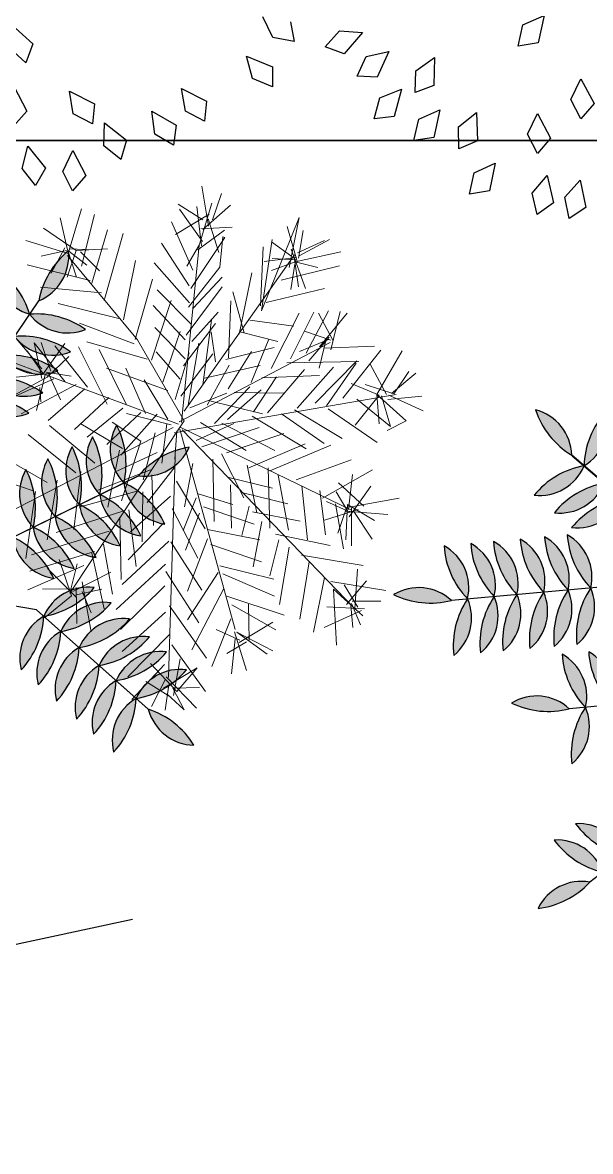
# Model space of a CAD drawing. Header units: millimetres. Extents: x -176651 to 388869, y -469666 to 486614.
# Drawn here: x 260092 to 263175, y 153760 to 159884 of the extents above; entities that cross this region are included whole.
import ezdxf

# ---------------------------------------------------------------- set-up
doc = ezdxf.new("R2010")
doc.units = ezdxf.units.MM
doc.layers.get('Defpoints').update_dxf_attribs({"color": 252})
doc.layers.add('A- FURNITURE', color=252, linetype='Continuous', lineweight=0)
doc.layers.add('L-TREEEES', color=8, linetype='Continuous', lineweight=25)
for name, color, linetype in [('ad-Plot Boundary', 8, 'Continuous'), ('ad-Road', 8, 'Continuous'), ('ad-Road Hatch', 8, 'Continuous')]:
    doc.layers.add(name, color=color, linetype=linetype)

# ---------------------------------------------------------------- blocks, each defined once
blk = doc.blocks.new('A$C4fb60e89')
at = {"layer": 'ad-Road Hatch', "ltscale": 5, "transparency": 33554687}
h = blk.add_hatch(dxfattribs=at)
h.set_pattern_fill('AR-HBONE', color=256, scale=15)
h.set_pattern_definition([(45, (-193247.7, -428758.8), (0, 2155.2615), [4572, -1524]), (135, (-192170.1, -427681.1), (2e-13, 2155.2615), [4572, -1524])])
h.paths.add_polyline_path([(175594.5, -250241), (169177.9, -249341.1), (167473.5, -249057.1), (167473.5, -138693.9), (101313.5, -138693.9), (101313.5, -199953.9), (101307.7, -237994.6), (101040.4, -268291), (101007.7, -280967.7), (101066.4, -293683.6), (101242.5, -311127.2), (100909.9, -319343.6), (100949.1, -333937.5), (100668.7, -366959.6), (100727.3, -390982.9), (100668.7, -404585.6), (100538.2, -420418.5), (100466.5, -428758.8), (92426.2, -427265.5), (92163.5, -427209.5), (92163.5, -321453.9), (24803.5, -321453.9), (24803.5, -412960.5), (15653.5, -411028.6), (15653.5, -321452.2), (-19535.1, -321452.2), (-34427.5, -319476.7), (-65207.4, -315394.6), (-171770.1, -301268.1), (-185853.9, -298333.1), (-193247.7, -296831.5), (-193244, -292907.6), (-191913.8, -285219.4), (-191838.8, -284678.8), (-183397.4, -286393.2), (-169722.9, -289242.8), (-53141.2, -304697.5), (-18730.1, -309262.2), (15653.3, -309262.2), (15653.5, 703.4), (24803.5, 1114.6), (24803.5, -129543.9), (92163.5, -129543.9), (92163.5, 15133.3), (101313.5, 17712.8), (101313.5, -129543.9), (167473.5, -129543.9), (167473.5, 35551.6), (175738, 37855), (175848.8, 28595.3), (175835.8, 25947.4), (175777.1, 14040.5), (175855.3, 2315.8), (175659.7, -18036.1), (175731.4, -34038.6), (175718.4, -46839.2), (175672.7, -63402.4), (175816.2, -82071.9), (175542.3, -106356), (175490.2, -124640.8), (175574.9, -145018.8), (175731.4, -168892), (175796.6, -181268.8), (175796.6, -192667.4), (175744.5, -208200.3), (175829.2, -223276.8), (175887.9, -234871.1)])
h.paths.add_polyline_path([(24803.5, -309263.9), (92163.5, -309263.9), (92163.5, -138693.9), (24803.5, -138693.9)], flags=16)
blk = doc.blocks.new('zw$A88E')
at = {"layer": 'ad-Plot Boundary'}
for points in [[(-117254.5, -307368.9), (-83574.5, -307368.9), (-83574.5, -266698.9), (-117254.5, -266698.9)], [(-117254.5, -347118.9), (-83574.5, -347118.9), (-83574.5, -307368.9), (-117254.5, -307368.9)]]:
    blk.add_lwpolyline(points, close=True, dxfattribs=at)
blk = doc.blocks.new('EHTYH')
at = {"layer": 'L-TREEEES', "color": 70, "ltscale": 1.622888}
for p, q in [((212979.58, 1928348.909, 129.914), (212979.777, 1928349.038, 129.914)), ((212979.777, 1928349.038, 129.914), (212980.013, 1928348.954, 129.914)), ((212980.013, 1928348.954, 129.914), (212979.759, 1928348.784, 129.914))]:
    blk.add_line(p, q, dxfattribs=at)
at = {"layer": 'L-TREEEES', "color": 104, "ltscale": 1.622888}
for p, q in [((212979.759, 1928348.784, 129.914), (212979.58, 1928348.909, 129.914)), ((212979.832, 1928348.511, 129.914), (212979.984, 1928348.692, 129.914)), ((212979.984, 1928348.692, 129.914), (212980.234, 1928348.679, 129.914)), ((212980.234, 1928348.679, 129.914), (212980.04, 1928348.444, 129.914)), ((212980.04, 1928348.444, 129.914), (212979.832, 1928348.511, 129.914)), ((212980.393, 1928348.175, 129.914), (212980.462, 1928348.401, 129.914)), ((212979.89, 1928348.018, 129.914), (212980.01, 1928348.221, 129.914)), ((212980.01, 1928348.221, 129.914), (212980.259, 1928348.249, 129.914)), ((212980.259, 1928348.249, 129.914), (212980.106, 1928347.985, 129.914)), ((212980.611, 1928348.195, 129.914), (212980.393, 1928348.175, 129.914)), ((212980.106, 1928347.985, 129.914), (212979.89, 1928348.018, 129.914)), ((212980.357, 1928347.885, 129.914), (212980.604, 1928347.923, 129.914)), ((212980.604, 1928347.923, 129.914), (212980.462, 1928347.653, 129.914)), ((212980.245, 1928347.677, 129.914), (212980.357, 1928347.885, 129.914)), ((212980.462, 1928347.653, 129.914), (212980.245, 1928347.677, 129.914))]:
    blk.add_line(p, q, dxfattribs=at)
at = {"layer": 'L-TREEEES', "color": 96, "ltscale": 1.622888}
for p, q in [((212981.606, 1928348.369, 129.914), (212981.717, 1928348.577, 129.914)), ((212981.717, 1928348.577, 129.914), (212981.965, 1928348.617, 129.914)), ((212981.965, 1928348.617, 129.914), (212981.824, 1928348.346, 129.914)), ((212980.462, 1928348.401, 129.914), (212980.697, 1928348.487, 129.914)), ((212980.697, 1928348.487, 129.914), (212980.611, 1928348.195, 129.914)), ((212981.824, 1928348.346, 129.914), (212981.606, 1928348.369, 129.914)), ((212982.006, 1928347.659, 129.914), (212982.171, 1928347.848, 129.914)), ((212982.171, 1928347.848, 129.914), (212982.237, 1928347.55, 129.914)), ((212980.694, 1928347.463, 129.914), (212980.751, 1928347.692, 129.914)), ((212980.751, 1928347.692, 129.914), (212980.981, 1928347.791, 129.914)), ((212980.981, 1928347.791, 129.914), (212980.911, 1928347.494, 129.914)), ((212981.453, 1928347.419, 129.914), (212981.618, 1928347.608, 129.914)), ((212981.618, 1928347.608, 129.914), (212981.684, 1928347.311, 129.914)), ((212982.055, 1928347.428, 129.914), (212982.006, 1928347.659, 129.914)), ((212980.911, 1928347.494, 129.914), (212980.694, 1928347.463, 129.914)), ((212982.237, 1928347.55, 129.914), (212982.055, 1928347.428, 129.914)), ((212983.273, 1928347.515, 129.914), (212983.439, 1928347.259, 129.914)), ((212981.502, 1928347.189, 129.914), (212981.453, 1928347.419, 129.914)), ((212981.684, 1928347.311, 129.914), (212981.502, 1928347.189, 129.914)), ((212980.786, 1928347.167, 129.914), (212981.033, 1928347.207, 129.914)), ((212981.033, 1928347.207, 129.914), (212980.893, 1928346.936, 129.914)), ((212983.312, 1928347.081, 129.914), (212983.186, 1928347.281, 129.914)), ((212983.439, 1928347.259, 129.914), (212983.312, 1928347.081, 129.914)), ((212980.676, 1928346.958, 129.914), (212980.786, 1928347.167, 129.914)), ((212980.893, 1928346.936, 129.914), (212980.676, 1928346.958, 129.914)), ((212981.334, 1928346.787, 129.914), (212981.54, 1928346.93, 129.914)), ((212981.54, 1928346.93, 129.914), (212981.531, 1928346.625, 129.914)), ((212983.118, 1928346.872, 129.914), (212983.184, 1928346.574, 129.914)), ((212981.325, 1928346.552, 129.914), (212981.334, 1928346.787, 129.914)), ((212981.664, 1928346.653, 129.914), (212981.874, 1928346.79, 129.914)), ((212981.874, 1928346.79, 129.914), (212981.856, 1928346.486, 129.914)), ((212981.531, 1928346.625, 129.914), (212981.325, 1928346.552, 129.914)), ((212981.649, 1928346.418, 129.914), (212981.664, 1928346.653, 129.914)), ((212983.184, 1928346.574, 129.914), (212983.002, 1928346.452, 129.914)), ((212981.856, 1928346.486, 129.914), (212981.649, 1928346.418, 129.914))]:
    blk.add_line(p, q, dxfattribs=at)
at = {"layer": 'L-TREEEES', "color": 98, "ltscale": 1.622888}
for p, q in [((212985.972, 1928346.644, 129.914), (212985.924, 1928346.89, 129.914)), ((212986.2, 1928346.759, 129.914), (212986.184, 1928346.541, 129.914)), ((212983.662, 1928346.413, 129.914), (212983.687, 1928346.662, 129.914)), ((212983.687, 1928346.662, 129.914), (212983.913, 1928346.457, 129.914)), ((212986.184, 1928346.541, 129.914), (212985.972, 1928346.644, 129.914)), ((212983.913, 1928346.457, 129.914), (212983.835, 1928346.253, 129.914)), ((212985.641, 1928346.271, 129.914), (212985.642, 1928346.521, 129.914)), ((212985.642, 1928346.521, 129.914), (212985.886, 1928346.338, 129.914)), ((212983.835, 1928346.253, 129.914), (212983.662, 1928346.413, 129.914)), ((212984.845, 1928346.121, 129.914), (212984.87, 1928346.37, 129.914)), ((212984.87, 1928346.37, 129.914), (212985.096, 1928346.165, 129.914)), ((212985.886, 1928346.338, 129.914), (212985.829, 1928346.128, 129.914)), ((212983.892, 1928345.99, 129.914), (212983.965, 1928346.229, 129.914)), ((212983.965, 1928346.229, 129.914), (212984.146, 1928345.984, 129.914)), ((212984.458, 1928345.968, 129.914), (212984.493, 1928346.216, 129.914)), ((212984.493, 1928346.216, 129.914), (212984.71, 1928346.001, 129.914)), ((212985.829, 1928346.128, 129.914), (212985.641, 1928346.271, 129.914)), ((212982.971, 1928345.984, 129.914), (212983.096, 1928346.202, 129.914)), ((212983.096, 1928346.202, 129.914), (212983.218, 1928345.923, 129.914)), ((212985.018, 1928345.961, 129.914), (212984.845, 1928346.121, 129.914)), ((212985.096, 1928346.165, 129.914), (212985.018, 1928345.961, 129.914)), ((212983.064, 1928345.768, 129.914), (212982.971, 1928345.984, 129.914)), ((212983.388, 1928345.84, 129.914), (212983.552, 1928346.029, 129.914)), ((212983.552, 1928346.029, 129.914), (212983.618, 1928345.731, 129.914)), ((212984.03, 1928345.799, 129.914), (212983.892, 1928345.99, 129.914)), ((212984.146, 1928345.984, 129.914), (212984.03, 1928345.799, 129.914)), ((212984.624, 1928345.8, 129.914), (212984.458, 1928345.968, 129.914)), ((212984.71, 1928346.001, 129.914), (212984.624, 1928345.8, 129.914)), ((212983.218, 1928345.923, 129.914), (212983.064, 1928345.768, 129.914)), ((212983.437, 1928345.609, 129.914), (212983.388, 1928345.84, 129.914)), ((212983.618, 1928345.731, 129.914), (212983.437, 1928345.609, 129.914))]:
    blk.add_line(p, q, dxfattribs=at)
blk = doc.blocks.new('RGBB')
at = {"layer": 'Defpoints', "linetype": 'Continuous', "true_color": 0x999b37, "transparency": 33554559}
for points in [[(260795.1263, 1945755.62, 0.177771), (260795.2516, 1945755.3307, 0.334535)], [(260795.4912, 1945755.5091, 0.177771), (260795.3011, 1945755.2576, 0.334535)], [(260796.9037, 1945755.2386, 0.177771), (260796.7865, 1945755.5313, 0.334535)], [(260797.1974, 1945755.5153, 0.177771), (260796.9707, 1945755.2961, 0.334535)], [(260795.3011, 1945755.2576, 0.177771), (260794.997, 1945755.1743, 0.334535)], [(260797.1752, 1945755.0783, 0.177771), (260796.9037, 1945755.2386, 0.334535)], [(260795.3826, 1945755.1372, 0.177771), (260795.0785, 1945755.054, 0.334535)], [(260797.0649, 1945754.9837, 0.177771), (260796.7934, 1945755.144, 0.334535)], [(260794.4537, 1945755.0381, 0.177771), (260794.5013, 1945754.7264, 0.334535)], [(260794.5968, 1945755.0126, 0.177771), (260794.6443, 1945754.7009, 0.334535)], [(260795.4521, 1945755.0347, 0.177771), (260795.148, 1945754.9514, 0.334535)], [(260796.9709, 1945754.903, 0.177771), (260796.6994, 1945755.0633, 0.334535)], [(260794.7187, 1945754.9908, 0.177771), (260794.7663, 1945754.6791, 0.334535)], [(260794.8623, 1945754.9651, 0.177771), (260794.9099, 1945754.6535, 0.334535)], [(260796.8602, 1945754.808, 0.177771), (260796.5887, 1945754.9683, 0.334535)], [(260794.9929, 1945754.9418, 0.177771), (260795.0405, 1945754.6301, 0.334535)], [(260795.1147, 1945754.9201, 0.177771), (260795.1622, 1945754.6084, 0.334535)], [(260794.1197, 1945754.8541, 0.177771), (260794.4143, 1945754.742, 0.334535)], [(260796.7595, 1945754.7216, 0.177771), (260796.488, 1945754.8819, 0.334535)], [(260794.5013, 1945754.7264, 0.177771), (260794.3487, 1945754.4505, 0.334535)], [(260794.6443, 1945754.7009, 0.177771), (260794.4918, 1945754.425, 0.334535)], [(260794.7663, 1945754.6791, 0.177771), (260794.6137, 1945754.4032, 0.334535)], [(260794.9099, 1945754.6535, 0.177771), (260794.7574, 1945754.3775, 0.334535)], [(260795.0405, 1945754.6301, 0.177771), (260794.888, 1945754.3542, 0.334535)], [(260795.1622, 1945754.6084, 0.177771), (260795.0097, 1945754.3325, 0.334535)], [(260797.1578, 1945754.2214, 0.177771), (260797.2017, 1945754.5337, 0.334535)], [(260796.7501, 1945754.1436, 0.177771), (260796.7939, 1945754.4558, 0.334535)], [(260796.8934, 1945754.1709, 0.177771), (260796.9372, 1945754.4832, 0.334535)], [(260797.0151, 1945754.1942, 0.177771), (260797.0589, 1945754.5064, 0.334535)], [(260796.6198, 1945754.1187, 0.177771), (260796.6636, 1945754.4309, 0.334535)], [(260794.9175, 1945754.3028, 0.177771), (260794.9651, 1945753.9911, 0.334535)], [(260795.0606, 1945754.2772, 0.177771), (260795.1082, 1945753.9655, 0.334535)], [(260797.5502, 1945754.3154, 0.177771), (260797.2445, 1945754.238, 0.334535)], [(260797.3137, 1945753.9474, 0.177771), (260797.1578, 1945754.2214, 0.334535)], [(260797.0492, 1945753.8969, 0.177771), (260796.8934, 1945754.1709, 0.334535)], [(260797.1709, 1945753.9201, 0.177771), (260797.0151, 1945754.1942, 0.334535)], [(260794.5835, 1945754.1187, 0.177771), (260794.8782, 1945754.0066, 0.334535)], [(260796.6541, 1945753.8214, 0.177771), (260796.4983, 1945754.0955, 0.334535)], [(260796.7756, 1945753.8446, 0.177771), (260796.6198, 1945754.1187, 0.334535)], [(260796.9059, 1945753.8695, 0.177771), (260796.7501, 1945754.1436, 0.334535)], [(260794.9651, 1945753.9911, 0.177771), (260794.8126, 1945753.7151, 0.334535)], [(260796.5478, 1945753.6373, 0.177771), (260796.8533, 1945753.7155, 0.334535)], [(260796.3537, 1945753.3889, 0.177771), (260796.5478, 1945753.6373, 0.334535)], [(260796.6155, 1945753.5338, 0.177771), (260796.9209, 1945753.612, 0.334535)], [(260796.4213, 1945753.2854, 0.177771), (260796.6155, 1945753.5338, 0.334535)], [(260796.6881, 1945753.4227, 0.177771), (260796.9936, 1945753.501, 0.334535)], [(260796.494, 1945753.1743, 0.177771), (260796.6881, 1945753.4227, 0.334535)], [(260794.7469, 1945753.396, 0.177771), (260794.955, 1945753.1591, 0.334535)], [(260796.768, 1945753.3006, 0.177771), (260797.0734, 1945753.3789, 0.334535)], [(260794.6126, 1945753.3404, 0.177771), (260794.8207, 1945753.1035, 0.334535)], [(260796.5738, 1945753.0522, 0.177771), (260796.768, 1945753.3006, 0.334535)], [(260796.8358, 1945753.1969, 0.177771), (260797.1412, 1945753.2752, 0.334535)], [(260796.6416, 1945752.9485, 0.177771), (260796.8358, 1945753.1969, 0.334535)], [(260796.9153, 1945753.0753, 0.177771), (260797.2207, 1945753.1536, 0.334535)], [(260794.4304, 1945753.0054, 0.177771), (260794.7391, 1945753.0697, 0.334535)], [(260796.7211, 1945752.8269, 0.177771), (260796.9153, 1945753.0753, 0.334535)], [(260797.1515, 1945752.7482, 0.177771), (260796.9636, 1945753.0014, 0.334535)]]:
    blk.add_hatch(color=55, dxfattribs=at).paths.add_polyline_path(points)
at = {"layer": 'Defpoints', "color": 55, "linetype": 'Continuous', "true_color": 0x999b37, "transparency": 33554559}
for p, q in [((260795.7068, 1945754.6588, 129.9135), (260795.2516, 1945755.3307, 129.9135)), ((260795.7068, 1945754.6588, 129.9135), (260795.2516, 1945755.3307, 129.9135)), ((260795.7068, 1945754.6588, 129.9135), (260795.2524, 1945755.3247, 129.9135)), ((260796.3548, 1945754.7676, 129.9135), (260796.9707, 1945755.2961, 129.9135)), ((260796.3548, 1945754.7676, 129.9135), (260796.9659, 1945755.292, 129.9135)), ((260795.2133, 1945754.5993, 129.9135), (260794.4143, 1945754.742, 129.9135)), ((260795.2133, 1945754.5993, 129.9135), (260794.4143, 1945754.742, 129.9135)), ((260796.4474, 1945754.0857, 129.9135), (260797.2445, 1945754.238, 129.9135)), ((260796.4474, 1945754.0857, 129.9135), (260797.2383, 1945754.2368, 129.9135)), ((260795.6772, 1945753.8639, 129.9135), (260794.8782, 1945754.0066, 129.9135)), ((260795.6772, 1945753.8639, 129.9135), (260794.8782, 1945754.0066, 129.9135)), ((260796.5195, 1945753.6807, 129.9135), (260796.1957, 1945753.8297, 129.9135)), ((260796.5195, 1945753.6807, 129.9135), (260796.9602, 1945753.0067, 129.9135)), ((260796.5195, 1945753.6807, 129.9135), (260796.9636, 1945753.0014, 129.9135)), ((260795.489, 1945753.3801, 129.9135), (260794.7391, 1945753.0697, 129.9135)), ((260795.489, 1945753.3801, 129.9135), (260794.7391, 1945753.0697, 129.9135)), ((260796.5821, 1945751.9232, 129.9135), (260795.7705, 1945751.9667, 129.9135))]:
    blk.add_line(p, q, dxfattribs=at)
for centre, radius, start, end in [((260794.9969, 1945755.3922, 129.9135), 0.262, 346.41814, 60.40566), ((260795.583, 1945755.6459, 129.9135), 0.4574, 183.25147, 223.57233), ((260795.2292, 1945755.5095, 129.9135), 0.262, 285.93318, 359.92071), ((260795.7387, 1945755.1245, 129.9135), 0.4574, 122.76652, 163.08737), ((260797.0393, 1945755.4628, 129.9135), 0.262, 164.8342, 238.82173), ((260796.4465, 1945755.2253, 129.9135), 0.4574, 1.66754, 41.9884), ((260796.9386, 1945755.5561, 129.9135), 0.262, 277.03646, 351.02398), ((260797.3825, 1945755.097, 129.9135), 0.4574, 113.86979, 154.19065), ((260795.2624, 1945754.8018, 129.9135), 0.4574, 85.15202, 125.47288), ((260795.0938, 1945755.4178, 129.9135), 0.262, 248.31869, 322.30621), ((260797.1458, 1945755.3387, 129.9135), 0.262, 202.4487, 276.43623), ((260796.8211, 1945754.7887, 129.9135), 0.4574, 39.28203, 79.60289), ((260795.344, 1945754.6815, 129.9135), 0.4574, 85.15202, 125.47288), ((260795.1753, 1945755.2974, 129.9135), 0.262, 248.31869, 322.30621), ((260797.0355, 1945755.244, 129.9135), 0.262, 202.4487, 276.43623), ((260796.7108, 1945754.6941, 129.9135), 0.4574, 39.28203, 79.60289), ((260794.9019, 1945754.9471, 129.9135), 0.4574, 168.52004, 208.8409), ((260794.2706, 1945754.8507, 129.9135), 0.262, 331.68671, 45.67424), ((260795.045, 1945754.9215, 129.9135), 0.4574, 168.52004, 208.8409), ((260794.4137, 1945754.8251, 129.9135), 0.262, 331.68671, 45.67424), ((260795.4135, 1945754.5789, 129.9135), 0.4574, 85.15202, 125.47288), ((260795.2448, 1945755.1949, 129.9135), 0.262, 248.31869, 322.30621), ((260796.9415, 1945755.1633, 129.9135), 0.262, 202.4487, 276.43623), ((260796.6169, 1945754.6134, 129.9135), 0.4574, 39.28203, 79.60289), ((260795.1669, 1945754.8998, 129.9135), 0.4574, 168.52004, 208.8409), ((260794.5356, 1945754.8034, 129.9135), 0.262, 331.68671, 45.67424), ((260795.3106, 1945754.8741, 129.9135), 0.4574, 168.52004, 208.8409), ((260794.6793, 1945754.7777, 129.9135), 0.262, 331.68671, 45.67424), ((260796.8308, 1945755.0683, 129.9135), 0.262, 202.4487, 276.43623), ((260796.5061, 1945754.5184, 129.9135), 0.4574, 39.28203, 79.60289), ((260795.4412, 1945754.8508, 129.9135), 0.4574, 168.52004, 208.8409), ((260794.8099, 1945754.7544, 129.9135), 0.262, 331.68671, 45.67424), ((260795.5629, 1945754.829, 129.9135), 0.4574, 168.52004, 208.8409), ((260794.9316, 1945754.7326, 129.9135), 0.262, 331.68671, 45.67424), ((260794.1926, 1945754.6025, 129.9135), 0.262, 32.17166, 106.15919), ((260794.4197, 1945755.1993, 129.9135), 0.4574, 229.005, 269.32586), ((260796.7301, 1945754.9819, 129.9135), 0.262, 202.4487, 276.43623), ((260796.4054, 1945754.432, 129.9135), 0.4574, 39.28203, 79.60289), ((260794.2419, 1945754.6897, 129.9135), 0.262, 294.07221, 8.05974), ((260794.8008, 1945754.3807, 129.9135), 0.4574, 130.90555, 171.22641), ((260794.3849, 1945754.6642, 129.9135), 0.262, 294.07221, 8.05974), ((260794.9439, 1945754.3552, 129.9135), 0.4574, 130.90555, 171.22641), ((260794.5069, 1945754.6424, 129.9135), 0.262, 294.07221, 8.05974), ((260795.0658, 1945754.3334, 129.9135), 0.4574, 130.90555, 171.22641), ((260794.6505, 1945754.6167, 129.9135), 0.262, 294.07221, 8.05974), ((260795.2094, 1945754.3078, 129.9135), 0.4574, 130.90555, 171.22641), ((260794.7811, 1945754.5934, 129.9135), 0.262, 294.07221, 8.05974), ((260795.34, 1945754.2844, 129.9135), 0.4574, 130.90555, 171.22641), ((260794.9028, 1945754.5717, 129.9135), 0.262, 294.07221, 8.05974), ((260795.4618, 1945754.2627, 129.9135), 0.4574, 130.90555, 171.22641), ((260797.387, 1945754.3485, 129.9135), 0.262, 135.01247, 209), ((260796.7545, 1945754.4373, 129.9135), 0.4574, 331.8458, 12.16666), ((260796.9792, 1945754.2706, 129.9135), 0.262, 135.01247, 209), ((260796.3468, 1945754.3594, 129.9135), 0.4574, 331.8458, 12.16666), ((260797.1225, 1945754.298, 129.9135), 0.262, 135.01247, 209), ((260796.4901, 1945754.3868, 129.9135), 0.4574, 331.8458, 12.16666), ((260797.2442, 1945754.3212, 129.9135), 0.262, 135.01247, 209), ((260796.6118, 1945754.41, 129.9135), 0.4574, 331.8458, 12.16666), ((260796.8489, 1945754.2457, 129.9135), 0.262, 135.01247, 209), ((260796.2165, 1945754.3345, 129.9135), 0.4574, 331.84581, 12.16666), ((260795.3658, 1945754.2117, 129.9135), 0.4574, 168.52004, 208.8409), ((260794.7345, 1945754.1153, 129.9135), 0.262, 331.68671, 45.67424), ((260795.5089, 1945754.1862, 129.9135), 0.4574, 168.52004, 208.8409), ((260794.8776, 1945754.0898, 129.9135), 0.262, 331.68671, 45.67424), ((260797.5028, 1945753.8605, 129.9135), 0.4574, 84.04806, 124.36891), ((260797.346, 1945754.4796, 129.9135), 0.262, 247.21472, 321.20225), ((260797.4176, 1945754.1878, 129.9135), 0.262, 172.62696, 246.61449), ((260796.8625, 1945753.8722, 129.9135), 0.4574, 9.4603, 49.78116), ((260797.1532, 1945754.1373, 129.9135), 0.262, 172.62696, 246.61449), ((260796.598, 1945753.8217, 129.9135), 0.4574, 9.4603, 49.78116), ((260797.2749, 1945754.1606, 129.9135), 0.262, 172.62696, 246.61449), ((260796.7197, 1945753.8449, 129.9135), 0.4574, 9.4603, 49.78116), ((260794.6565, 1945753.8671, 129.9135), 0.262, 32.17166, 106.15919), ((260794.8836, 1945754.464, 129.9135), 0.4574, 229.005, 269.32586), ((260796.7581, 1945754.0619, 129.9135), 0.262, 172.62696, 246.61449), ((260796.203, 1945753.7462, 129.9135), 0.4574, 9.4603, 49.78116), ((260796.8796, 1945754.0851, 129.9135), 0.262, 172.62696, 246.61449), ((260796.3244, 1945753.7694, 129.9135), 0.4574, 9.4603, 49.78116), ((260797.0099, 1945754.1099, 129.9135), 0.262, 172.62696, 246.61449), ((260796.4547, 1945753.7943, 129.9135), 0.4574, 9.4603, 49.78116), ((260794.7057, 1945753.9543, 129.9135), 0.262, 294.07221, 8.05974), ((260795.2647, 1945753.6454, 129.9135), 0.4574, 130.90555, 171.22641), ((260796.7525, 1945753.4737, 129.9135), 0.262, 67.378, 141.36552), ((260796.594, 1945754.0923, 129.9135), 0.4574, 264.21133, 304.53219), ((260796.6156, 1945753.3842, 129.9135), 0.262, 104.99249, 178.98002), ((260796.1125, 1945753.7775, 129.9135), 0.4574, 301.82583, 342.14668), ((260796.8202, 1945753.3702, 129.9135), 0.262, 67.378, 141.36552), ((260796.6616, 1945753.9889, 129.9135), 0.4574, 264.21133, 304.53219), ((260796.6833, 1945753.2807, 129.9135), 0.262, 104.99249, 178.98002), ((260796.1801, 1945753.674, 129.9135), 0.4574, 301.82583, 342.14668), ((260796.8928, 1945753.2591, 129.9135), 0.262, 67.378, 141.36552), ((260796.7343, 1945753.8778, 129.9135), 0.4574, 264.21133, 304.53219), ((260796.7559, 1945753.1696, 129.9135), 0.262, 104.99249, 178.98002), ((260796.2527, 1945753.563, 129.9135), 0.4574, 301.82583, 342.14668), ((260794.6937, 1945753.1394, 129.9135), 0.262, 4.29641, 78.28394), ((260795.1736, 1945753.5609, 129.9135), 0.4574, 201.12974, 241.4506), ((260796.9726, 1945753.137, 129.9135), 0.262, 67.378, 141.36552), ((260796.8141, 1945753.7557, 129.9135), 0.4574, 264.21133, 304.53219), ((260794.5594, 1945753.0839, 129.9135), 0.262, 4.29641, 78.28394), ((260795.0393, 1945753.5053, 129.9135), 0.4574, 201.12974, 241.4506), ((260796.8357, 1945753.0475, 129.9135), 0.262, 104.99249, 178.98002), ((260796.3326, 1945753.4408, 129.9135), 0.4574, 301.82583, 342.14668), ((260797.0404, 1945753.0334, 129.9135), 0.262, 67.378, 141.36552), ((260796.8819, 1945753.652, 129.9135), 0.4574, 264.21133, 304.53219), ((260796.9035, 1945752.9439, 129.9135), 0.262, 104.99249, 178.98002), ((260796.4004, 1945753.3372, 129.9135), 0.4574, 301.82583, 342.14668), ((260797.1199, 1945752.9117, 129.9135), 0.262, 67.378, 141.36552), ((260796.9614, 1945753.5304, 129.9135), 0.4574, 264.21133, 304.53219), ((260794.6274, 1945752.8327, 129.9135), 0.262, 64.78136, 138.76889), ((260794.4971, 1945753.4579, 129.9135), 0.4574, 261.6147, 301.93556), ((260796.9831, 1945752.8222, 129.9135), 0.262, 104.99249, 178.98002), ((260796.4799, 1945753.2155, 129.9135), 0.4574, 301.82583, 342.14668), ((260797.2256, 1945752.9995, 129.9135), 0.262, 179.58025, 253.56778), ((260796.7127, 1945752.6189, 129.9135), 0.4574, 16.41358, 56.73444)]:
    blk.add_arc(centre, radius, start, end, dxfattribs=at)
blk = doc.blocks.new('WEE')
at = {"color": 85, "true_color": 0x58ba48, "transparency": 33554546}
for p, q in [((260795.9574, 1945652.5194, 129.9135), (260796.0909, 1945652.7331, 129.9135)), ((260795.8635, 1945652.6869, 129.9135), (260796.0026, 1945652.523, 129.9135)), ((260795.9586, 1945652.5475, 129.9135), (260795.9662, 1945652.7161, 129.9135)), ((260796.0098, 1945652.4325, 129.9135), (260796.1507, 1945652.6853, 129.9135)), ((260796.7322, 1945652.4621, 129.9135), (260796.7533, 1945652.6809, 129.9135)), ((260795.9574, 1945652.5194, 129.9135), (260795.7546, 1945652.6468, 129.9135)), ((260796.7115, 1945652.5025, 129.9135), (260796.6041, 1945652.62, 129.9135)), ((260796.7616, 1945652.489, 129.9135), (260796.8461, 1945652.6147, 129.9135)), ((260795.9476, 1945652.5536, 129.9135), (260795.8411, 1945652.4401, 129.9135)), ((260795.9586, 1945652.5475, 129.9135), (260795.9682, 1945652.3837, 129.9135)), ((260796.039, 1945652.3298, 129.9135), (260796.197, 1945652.5875, 129.9135)), ((260796.0792, 1945652.221, 129.9135), (260796.2739, 1945652.5446, 129.9135)), ((260796.6783, 1945652.3913, 129.9135), (260796.6028, 1945652.5918, 129.9135)), ((260796.6489, 1945652.3644, 129.9135), (260796.7825, 1945652.5782, 129.9135)), ((260796.6661, 1945652.3693, 129.9135), (260796.6981, 1945652.5819, 129.9135)), ((260796.0341, 1945652.3469, 129.9135), (260795.7263, 1945652.5185, 129.9135)), ((260795.9525, 1945652.5365, 129.9135), (260795.8119, 1945652.5428, 129.9135)), ((260796.0026, 1945652.523, 129.9135), (260795.9181, 1945652.3972, 129.9135)), ((260796.1974, 1945651.9678, 129.9135), (260795.9512, 1945652.5084, 129.9135)), ((260795.9635, 1945652.5304, 129.9135), (260796.0379, 1945652.4313, 129.9135)), ((260795.9696, 1945652.5414, 129.9135), (260796.0918, 1945652.5021, 129.9135)), ((260796.0026, 1945652.523, 129.9135), (260796.17, 1945652.4873, 129.9135)), ((260796.0246, 1945652.5107, 129.9135), (260796.0977, 1945652.3835, 129.9135)), ((260796.5441, 1945652.5381, 129.9135), (260796.5877, 1945652.2545, 129.9135)), ((260796.7518, 1945652.5232, 129.9135), (260796.5464, 1945652.4648, 129.9135)), ((260796.6979, 1945652.4524, 129.9135), (260796.8765, 1945652.5401, 129.9135)), ((260796.7396, 1945652.5012, 129.9135), (260796.7479, 1945652.3093, 129.9135)), ((260796.5448, 1945652.1776, 129.9135), (260796.4608, 1945652.4405, 129.9135)), ((260796.687, 1945652.4585, 129.9135), (260796.8544, 1945652.4228, 129.9135)), ((260796.0756, 1945652.2662, 129.9135), (260795.7653, 1945652.3815, 129.9135)), ((260796.1523, 1945652.0938, 129.9135), (260796.3006, 1945652.3857, 129.9135)), ((260796.3104, 1945651.4727, 129.9135), (260796.6551, 1945652.3754, 129.9135)), ((260796.5497, 1945652.1605, 129.9135), (260796.8017, 1945652.3801, 129.9135)), ((260796.6551, 1945652.3754, 129.9135), (260796.5608, 1945652.2839, 129.9135)), ((260796.6428, 1945652.3535, 129.9135), (260796.8091, 1945652.4192, 129.9135)), ((260796.7908, 1945652.3863, 129.9135), (260796.7331, 1945652.2311, 129.9135)), ((260796.8017, 1945652.3801, 129.9135), (260796.7908, 1945652.3863, 129.9135)), ((260797.2185, 1945652.3784, 129.9135), (260796.8892, 1945651.9425, 129.9135)), ((260797.0948, 1945652.1304, 129.9135), (260797.2185, 1945652.3784, 129.9135)), ((260796.5239, 1945652.0884, 129.9135), (260796.3947, 1945652.3477, 129.9135)), ((260796.8892, 1945651.9425, 129.9135), (260797.0461, 1945652.3016, 129.9135)), ((260797.1439, 1945652.3479, 129.9135), (260797.1461, 1945652.145, 129.9135)), ((260797.1584, 1945652.167, 129.9135), (260797.2209, 1945652.305, 129.9135)), ((260795.8336, 1945652.2714, 129.9135), (260796.1304, 1945652.106, 129.9135)), ((260796.1864, 1945651.9739, 129.9135), (260796.3628, 1945652.2646, 129.9135)), ((260796.9886, 1945652.276, 129.9135), (260796.8904, 1945651.9706, 129.9135)), ((260797.1254, 1945652.1854, 129.9135), (260797.04, 1945652.2906, 129.9135)), ((260796.341, 1945651.5276, 129.9135), (260797.1425, 1945652.1902, 129.9135)), ((260796.5017, 1945651.9711, 129.9135), (260796.3713, 1945652.2023, 129.9135)), ((260796.7331, 1945652.2311, 129.9135), (260796.5117, 1945652.0664, 129.9135)), ((260797.1474, 1945652.1731, 129.9135), (260796.9738, 1945652.1978, 129.9135)), ((260797.1412, 1945652.1621, 129.9135), (260797.0191, 1945652.2014, 129.9135)), ((260797.1364, 1945652.1792, 129.9135), (260797.1178, 1945652.0167, 129.9135)), ((260797.1328, 1945652.2245, 129.9135), (260797.1508, 1945651.9983, 129.9135)), ((260797.1596, 1945652.1951, 129.9135), (260797.3185, 1945652.2218, 129.9135)), ((260797.1645, 1945652.178, 129.9135), (260797.3467, 1945652.2205, 129.9135)), ((260795.6559, 1945651.9526, 129.9135), (260795.5633, 1945652.1483, 129.9135)), ((260796.1742, 1945651.952, 129.9135), (260795.9177, 1945652.1381, 129.9135)), ((260796.2425, 1945651.8419, 129.9135), (260796.4298, 1945652.1264, 129.9135)), ((260796.4479, 1945651.9003, 129.9135), (260796.3284, 1945652.1253, 129.9135)), ((260796.7171, 1945652.1248, 129.9135), (260796.4601, 1945651.9222, 129.9135)), ((260796.5336, 1945652.0541, 129.9135), (260796.7306, 1945652.1749, 129.9135)), ((260796.7387, 1945651.8534, 129.9135), (260796.8931, 1945652.1563, 129.9135)), ((260797.1351, 1945652.1511, 129.9135), (260796.9994, 1945652.1403, 129.9135)), ((260797.129, 1945652.1401, 129.9135), (260797.0726, 1945652.0131, 129.9135)), ((260797.1351, 1945652.1511, 129.9135), (260797.3881, 1945652.1398, 129.9135)), ((260797.1351, 1945652.1511, 129.9135), (260797.245, 1945652.0899, 129.9135)), ((260795.375, 1945652.0948, 129.9135), (260795.6156, 1945651.9319, 129.9135)), ((260795.6547, 1945651.9245, 129.9135), (260795.6047, 1945652.0676, 129.9135)), ((260795.6424, 1945651.9026, 129.9135), (260795.6512, 1945652.0993, 129.9135)), ((260795.7585, 1945651.8523, 129.9135), (260795.6512, 1945652.0993, 129.9135)), ((260795.6999, 1945651.9281, 129.9135), (260795.6903, 1945652.0919, 129.9135)), ((260795.7563, 1945652.0552, 129.9135), (260795.8684, 1945651.791, 129.9135)), ((260796.7668, 1945651.8522, 129.9135), (260796.7659, 1945652.0832, 129.9135)), ((260797.3623, 1945652.0677, 129.9135), (260797.036, 1945652.0767, 129.9135)), ((260795.6657, 1945651.9184, 129.9135), (260795.491, 1945652.0445, 129.9135)), ((260795.6547, 1945651.9245, 129.9135), (260795.8125, 1945652.0527, 129.9135)), ((260795.9477, 1945651.6748, 129.9135), (260795.8785, 1945652.0159, 129.9135)), ((260795.9298, 1945652.0305, 129.9135), (260796.2205, 1945651.8541, 129.9135)), ((260796.4209, 1945651.8001, 129.9135), (260796.3062, 1945652.008, 129.9135)), ((260796.4809, 1945651.8819, 129.9135), (260796.6607, 1945651.9978, 129.9135)), ((260796.7414, 1945652.0392, 129.9135), (260796.6493, 1945651.7448, 129.9135)), ((260795.6266, 1945651.9258, 129.9135), (260795.442, 1945651.9566, 129.9135)), ((260795.6705, 1945651.9013, 129.9135), (260795.8149, 1945651.9793, 129.9135)), ((260795.9835, 1945651.9718, 129.9135), (260796.0479, 1945651.6478, 129.9135)), ((260796.3275, 1945651.4775, 129.9135), (260796.1974, 1945651.9678, 129.9135)), ((260796.2704, 1945651.711, 129.9135), (260796.4333, 1945651.9516, 129.9135)), ((260796.4025, 1945651.7671, 129.9135), (260796.63, 1945651.9428, 129.9135)), ((260796.4756, 1945651.6399, 129.9135), (260796.6142, 1945651.966, 129.9135)), ((260796.9247, 1945651.9803, 129.9135), (260797.251, 1945651.9713, 129.9135)), ((260795.7035, 1945651.8829, 129.9135), (260795.4199, 1945651.8393, 129.9135)), ((260795.4541, 1945651.849, 129.9135), (260795.6705, 1945651.9013, 129.9135)), ((260795.6657, 1945651.9184, 129.9135), (260795.5676, 1945651.7425, 129.9135)), ((260796.2933, 1945651.4678, 129.9135), (260795.6547, 1945651.9245, 129.9135)), ((260795.6718, 1945651.9294, 129.9135), (260795.7988, 1945651.873, 129.9135)), ((260795.6828, 1945651.9233, 129.9135), (260795.7095, 1945651.7643, 129.9135)), ((260796.3657, 1945651.7011, 129.9135), (260796.278, 1945651.8797, 129.9135)), ((260796.576, 1945651.7424, 129.9135), (260796.5946, 1945651.905, 129.9135)), ((260797.0357, 1945651.8176, 129.9135), (260796.8146, 1945651.912, 129.9135)), ((260797.0834, 1945651.8774, 129.9135), (260796.8582, 1945651.6284, 129.9135)), ((260795.8134, 1945651.8217, 129.9135), (260795.4833, 1945651.7463, 129.9135)), ((260795.6179, 1945651.8586, 129.9135), (260795.6031, 1945651.7804, 129.9135)), ((260795.9956, 1945651.8642, 129.9135), (260796.285, 1945651.6597, 129.9135)), ((260796.1345, 1945651.5707, 129.9135), (260796.0958, 1945651.8372, 129.9135)), ((260796.3106, 1945651.6022, 129.9135), (260796.4502, 1945651.8269, 129.9135)), ((260796.5138, 1945651.8635, 129.9135), (260796.3704, 1945651.5545, 129.9135)), ((260796.7448, 1945651.8644, 129.9135), (260796.9317, 1945651.7603, 129.9135)), ((260796.9719, 1945651.6514, 129.9135), (260797.1616, 1945651.8626, 129.9135)), ((260797.0357, 1945651.8176, 129.9135), (260797.0357, 1945651.8176, 129.9135)), ((260797.0623, 1945651.6587, 129.9135), (260797.2398, 1945651.8479, 129.9135)), ((260797.1418, 1945651.672, 129.9135), (260797.3339, 1945651.8099, 129.9135)), ((260797.2213, 1945651.6853, 129.9135), (260797.1836, 1945651.8504, 129.9135)), ((260797.1968, 1945651.6414, 129.9135), (260797.3009, 1945651.8282, 129.9135)), ((260795.8513, 1945651.7862, 129.9135), (260795.6152, 1945651.6728, 129.9135)), ((260796.1763, 1945651.7491, 129.9135), (260796.2445, 1945651.5094, 129.9135)), ((260796.3448, 1945651.6119, 129.9135), (260796.5724, 1945651.7876, 129.9135)), ((260796.7322, 1945651.5833, 129.9135), (260796.8877, 1945651.7848, 129.9135)), ((260797.2103, 1945651.6915, 129.9135), (260797.0845, 1945651.776, 129.9135)), ((260795.9661, 1945651.7078, 129.9135), (260795.741, 1945651.5883, 129.9135)), ((260796.4706, 1945651.5274, 129.9135), (260796.642, 1945651.7057, 129.9135)), ((260796.7789, 1945651.7446, 129.9135), (260796.6027, 1945651.5835, 129.9135)), ((260796.6322, 1945651.7399, 129.9135), (260796.9023, 1945651.7334, 129.9135)), ((260797.1993, 1945651.6976, 129.9135), (260797.0294, 1945651.677, 129.9135)), ((260797.2054, 1945651.7086, 129.9135), (260797.066, 1945651.6134, 129.9135)), ((260797.1883, 1945651.7037, 129.9135), (260797.1087, 1945651.5608, 129.9135)), ((260795.6857, 1945651.3598, 129.9135), (260795.4893, 1945651.6277, 129.9135)), ((260795.7994, 1945651.3829, 129.9135), (260795.614, 1945651.6447, 129.9135)), ((260796.0246, 1945651.6319, 129.9135), (260795.7947, 1945651.5296, 129.9135)), ((260796.2994, 1945651.4788, 129.9135), (260797.2042, 1945651.6805, 129.9135)), ((260796.494, 1945651.6729, 129.9135), (260796.8032, 1945651.659, 129.9135)), ((260796.9486, 1945651.6356, 129.9135), (260797.3274, 1945651.5397, 129.9135)), ((260797.1638, 1945651.6597, 129.9135), (260797.4314, 1945651.5971, 129.9135)), ((260795.9644, 1945651.4206, 129.9135), (260795.7814, 1945651.609, 129.9135)), ((260796.1126, 1945651.5829, 129.9135), (260795.8875, 1945651.4634, 129.9135)), ((260796.072, 1945651.4326, 129.9135), (260795.9488, 1945651.5734, 129.9135)), ((260796.2542, 1945651.4752, 129.9135), (260796.0344, 1945651.5977, 129.9135)), ((260796.7027, 1945651.4269, 129.9135), (260796.8728, 1945651.577, 129.9135)), ((260796.7748, 1945651.4011, 129.9135), (260797.0305, 1945651.5756, 129.9135)), ((260796.7946, 1945651.5918, 129.9135), (260797.1013, 1945651.5217, 129.9135)), ((260797.1903, 1945651.3713, 129.9135), (260797.4582, 1945651.5677, 129.9135)), ((260795.5219, 1945651.3503, 129.9135), (260795.3278, 1945651.5448, 129.9135)), ((260796.1956, 1945651.551, 129.9135), (260795.9461, 1945651.3876, 129.9135)), ((260796.3753, 1945651.5373, 129.9135), (260796.5904, 1945651.5615, 129.9135)), ((260796.4827, 1945651.4199, 129.9135), (260796.72, 1945651.5613, 129.9135)), ((260796.4829, 1945651.5494, 129.9135), (260796.7467, 1945651.4024, 129.9135)), ((260796.556, 1945651.4222, 129.9135), (260796.7749, 1945651.5307, 129.9135)), ((260796.6295, 1945651.5541, 129.9135), (260796.891, 1945651.4804, 129.9135)), ((260796.9373, 1945651.3826, 129.9135), (260797.1869, 1945651.546, 129.9135)), ((260797.0388, 1945651.3837, 129.9135), (260797.3164, 1945651.5459, 129.9135)), ((260797.3103, 1945651.5349, 129.9135), (260797.0937, 1945651.3531, 129.9135)), ((260797.3748, 1945651.3405, 129.9135), (260797.5694, 1945651.5345, 129.9135)), ((260797.3824, 1945651.5091, 129.9135), (260797.4249, 1945651.3269, 129.9135)), ((260796.2591, 1945651.4581, 129.9135), (260794.8201, 1945651.1507, 129.9135)), ((260795.1848, 1945651.4949, 129.9135), (260795.4363, 1945651.3259, 129.9135)), ((260795.4832, 1945650.738, 129.9135), (260796.3275, 1945651.4775, 129.9135)), ((260796.1576, 1945651.457, 129.9135), (260796.029, 1945651.2261, 129.9135)), ((260796.2322, 1945651.4874, 129.9135), (260796.1501, 1945651.2883, 129.9135)), ((260796.2982, 1945651.4507, 129.9135), (260797.0734, 1945650.7737, 129.9135)), ((260796.4106, 1945651.4456, 129.9135), (260796.6096, 1945651.2339, 129.9135)), ((260795.9473, 1945651.4157, 129.9135), (260795.8052, 1945651.1348, 129.9135)), ((260795.8846, 1945651.1481, 129.9135), (260796.072, 1945651.4326, 129.9135)), ((260796.2749, 1945651.4348, 129.9135), (260796.2234, 1945651.2907, 129.9135)), ((260796.2578, 1945651.4299, 129.9135), (260797.475, 1945651.3134, 129.9135)), ((260796.292, 1945651.4397, 129.9135), (260796.2979, 1945650.3128, 129.9135)), ((260796.9541, 1945650.2495, 129.9135), (260796.303, 1945651.4336, 129.9135)), ((260796.3616, 1945651.3577, 129.9135), (260796.5829, 1945651.3928, 129.9135)), ((260796.5218, 1945651.4125, 129.9135), (260796.7598, 1945651.1934, 129.9135)), ((260796.6904, 1945651.4049, 129.9135), (260796.9272, 1945651.1577, 129.9135)), ((260797.3858, 1945651.3343, 129.9135), (260797.2552, 1945651.436, 129.9135)), ((260797.464, 1945651.3196, 129.9135), (260797.3272, 1945651.4102, 129.9135)), ((260797.453, 1945651.3257, 129.9135), (260797.6083, 1945651.3976, 129.9135)), ((260797.464, 1945651.3196, 129.9135), (260797.5754, 1945651.416, 129.9135)), ((260795.3026, 1945650.9826, 129.9135), (260795.4473, 1945651.3198, 129.9135)), ((260795.5781, 1945651.3477, 129.9135), (260795.4408, 1945651.0497, 129.9135)), ((260795.5936, 1945651.0654, 129.9135), (260795.7138, 1945651.3586, 129.9135)), ((260796.1416, 1945651.3507, 129.9135), (260795.9032, 1945651.3106, 129.9135)), ((260796.3823, 1945651.3173, 129.9135), (260796.7099, 1945651.3365, 129.9135)), ((260796.8469, 1945651.3754, 129.9135), (260797.0287, 1945651.1588, 129.9135)), ((260796.9202, 1945651.3777, 129.9135), (260797.1301, 1945651.1599, 129.9135)), ((260797.0986, 1945651.3359, 129.9135), (260797.3073, 1945651.09, 129.9135)), ((260797.217, 1945651.2123, 129.9135), (260797.3858, 1945651.3343, 129.9135)), ((260797.2624, 1945651.3455, 129.9135), (260797.4002, 1945651.1534, 129.9135)), ((260797.3748, 1945651.3405, 129.9135), (260797.3453, 1945651.1841, 129.9135)), ((260797.3748, 1945651.3405, 129.9135), (260797.4907, 1945651.1606, 129.9135)), ((260797.3968, 1945651.3282, 129.9135), (260797.4002, 1945651.1534, 129.9135)), ((260797.4359, 1945651.3208, 129.9135), (260797.5934, 1945651.1898, 129.9135)), ((260796.0816, 1945651.2688, 129.9135), (260795.776, 1945651.2375, 129.9135)), ((260796.2295, 1945651.3016, 129.9135), (260795.8797, 1945650.1569, 129.9135)), ((260796.2234, 1945651.2907, 129.9135), (260796.2295, 1945651.3016, 129.9135)), ((260796.5032, 1945651.2499, 129.9135), (260796.8308, 1945651.2691, 129.9135)), ((260797.4237, 1945651.2988, 129.9135), (260797.6082, 1945651.268, 129.9135)), ((260796.0803, 1945651.2407, 129.9135), (260796.0176, 1945650.9731, 129.9135)), ((260796.216, 1945651.2516, 129.9135), (260796.0178, 1945651.1027, 129.9135)), ((260796.3113, 1945651.2416, 129.9135), (260796.2059, 1945651.0267, 129.9135)), ((260796.4238, 1945651.2366, 129.9135), (260796.3414, 1945650.9079, 129.9135)), ((260796.4751, 1945651.2512, 129.9135), (260796.531, 1945650.9896, 129.9135)), ((260795.9873, 1945651.1773, 129.9135), (260795.6549, 1945651.1753, 129.9135)), ((260796.0093, 1945651.165, 129.9135), (260795.9357, 1945650.9036, 129.9135)), ((260796.2012, 1945651.1733, 129.9135), (260796.284, 1945650.8823, 129.9135)), ((260796.5948, 1945651.1557, 129.9135), (260796.5773, 1945650.8917, 129.9135)), ((260796.9285, 1945651.1858, 129.9135), (260796.5996, 1945651.1386, 129.9135)), ((260796.7047, 1945651.0945, 129.9135), (260797.0617, 1945651.1404, 129.9135)), ((260797.4907, 1945651.1606, 129.9135), (260797.377, 1945651.1376, 129.9135)), ((260795.4983, 1945651.0753, 129.9135), (260795.8821, 1945651.0919, 129.9135)), ((260795.9102, 1945651.0906, 129.9135), (260795.8683, 1945650.7827, 129.9135)), ((260796.1474, 1945651.1025, 129.9135), (260795.8881, 1945650.9733, 129.9135)), ((260796.2928, 1945651.0791, 129.9135), (260796.4625, 1945650.9701, 129.9135)), ((260796.4233, 1945650.8479, 129.9135), (260796.4786, 1945651.0764, 129.9135)), ((260796.475, 1945651.1216, 129.9135), (260796.6948, 1945650.9991, 129.9135)), ((260796.6998, 1945651.1116, 129.9135), (260796.6236, 1945650.7939, 129.9135)), ((260795.7704, 1945650.7364, 129.9135), (260795.8528, 1945651.065, 129.9135)), ((260796.1387, 1945651.0353, 129.9135), (260796.2043, 1945650.7394, 129.9135)), ((260796.1667, 1945650.9045, 129.9135), (260796.2805, 1945651.0571, 129.9135)), ((260796.5323, 1945651.0177, 129.9135), (260796.7521, 1945650.8952, 129.9135)), ((260796.7425, 1945651.059, 129.9135), (260796.7177, 1945650.7559, 129.9135)), ((260796.8305, 1945651.01, 129.9135), (260797.1471, 1945651.0352, 129.9135)), ((260795.7769, 1945651.0065, 129.9135), (260795.3369, 1945650.9924, 129.9135)), ((260796.0739, 1945650.9706, 129.9135), (260795.8366, 1945650.8292, 129.9135)), ((260796.2768, 1945650.9728, 129.9135), (260796.1506, 1945650.7982, 129.9135)), ((260796.3061, 1945650.9996, 129.9135), (260796.5467, 1945650.8368, 129.9135)), ((260796.8512, 1945650.9696, 129.9135), (260796.8044, 1945650.6788, 129.9135)), ((260796.9427, 1945650.8754, 129.9135), (260797.2447, 1945650.952, 129.9135)), ((260797.0624, 1945650.7799, 129.9135), (260797.1323, 1945650.957, 129.9135)), ((260795.6717, 1945650.921, 129.9135), (260795.305, 1945650.9093, 129.9135)), ((260795.51, 1945650.7086, 129.9135), (260795.4003, 1945650.8994, 129.9135)), ((260795.4881, 1945650.7208, 129.9135), (260795.4749, 1945650.9299, 129.9135)), ((260795.6546, 1945650.9162, 129.9135), (260795.6407, 1945650.607, 129.9135)), ((260795.7291, 1945650.9466, 129.9135), (260795.7056, 1945650.6717, 129.9135)), ((260796.466, 1945650.7953, 129.9135), (260796.5456, 1945650.9382, 129.9135)), ((260796.5553, 1945650.904, 129.9135), (260796.7923, 1945650.7863, 129.9135)), ((260796.9391, 1945650.9206, 129.9135), (260796.9058, 1945650.6798, 129.9135)), ((260797.1467, 1945650.7761, 129.9135), (260797.0467, 1945650.9327, 129.9135)), ((260795.5958, 1945650.8625, 129.9135), (260795.267, 1945650.8152, 129.9135)), ((260795.4832, 1945650.738, 129.9135), (260795.5628, 1945650.8809, 129.9135)), ((260796.0749, 1945650.8692, 129.9135), (260795.7692, 1945650.7082, 129.9135)), ((260796.1797, 1945650.5659, 129.9135), (260796.0859, 1945650.863, 129.9135)), ((260796.295, 1945650.8762, 129.9135), (260796.5539, 1945650.7463, 129.9135)), ((260796.4804, 1945650.6144, 129.9135), (260796.5919, 1945650.8404, 129.9135)), ((260796.9586, 1945650.8521, 129.9135), (260797.0673, 1945650.7627, 129.9135)), ((260797.0563, 1945650.7689, 129.9135), (260797.0222, 1945650.8887, 129.9135)), ((260797.055, 1945650.7408, 129.9135), (260797.2129, 1945650.8689, 129.9135)), ((260795.5064, 1945650.7538, 129.9135), (260795.3452, 1945650.8005, 129.9135)), ((260795.5003, 1945650.7428, 129.9135), (260795.7277, 1945650.789, 129.9135)), ((260795.5403, 1945650.5044, 129.9135), (260795.5639, 1945650.7794, 129.9135)), ((260796.1014, 1945650.5807, 129.9135), (260796.2814, 1945650.8261, 129.9135)), ((260796.2912, 1945650.7919, 129.9135), (260796.5317, 1945650.629, 129.9135)), ((260797.0514, 1945650.786, 129.9135), (260796.973, 1945650.6712, 129.9135)), ((260797.0026, 1945650.8276, 129.9135), (260796.9802, 1945650.5807, 129.9135)), ((260797.0637, 1945650.808, 129.9135), (260797.0048, 1945650.6247, 129.9135)), ((260797.0795, 1945650.7847, 129.9135), (260797.0255, 1945650.5843, 129.9135)), ((260797.0453, 1945650.775, 129.9135), (260797.2615, 1945650.6977, 129.9135)), ((260797.1821, 1945650.6844, 129.9135), (260797.0637, 1945650.808, 129.9135)), ((260797.0685, 1945650.7909, 129.9135), (260797.3435, 1945650.7673, 129.9135)), ((260795.4881, 1945650.7208, 129.9135), (260795.3156, 1945650.6441, 129.9135)), ((260795.5236, 1945650.7587, 129.9135), (260795.4756, 1945650.5693, 129.9135)), ((260795.5162, 1945650.7196, 129.9135), (260795.6567, 1945650.7133, 129.9135)), ((260795.5504, 1945650.7293, 129.9135), (260795.5674, 1945650.6046, 129.9135)), ((260796.0247, 1945650.7531, 129.9135), (260795.7018, 1945650.5873, 129.9135)), ((260796.0173, 1945650.714, 129.9135), (260796.1159, 1945650.3998, 129.9135)), ((260796.6541, 1945650.7193, 129.9135), (260796.5561, 1945650.5434, 129.9135)), ((260796.6444, 1945650.7535, 129.9135), (260796.9143, 1945650.6175, 129.9135)), ((260797.1125, 1945650.7663, 129.9135), (260796.9206, 1945650.758, 129.9135)), ((260797.0844, 1945650.7676, 129.9135), (260797.144, 1945650.5903, 129.9135)), ((260796.3081, 1945650.6672, 129.9135), (260796.5719, 1945650.5202, 129.9135)), ((260796.5656, 1945650.3796, 129.9135), (260796.6968, 1945650.6667, 129.9135)), ((260795.6967, 1945650.4749, 129.9135), (260795.9915, 1945650.6419, 129.9135)), ((260796.2897, 1945650.6342, 129.9135), (260796.0609, 1945650.4304, 129.9135)), ((260796.3117, 1945650.622, 129.9135), (260796.551, 1945650.431, 129.9135)), ((260796.7505, 1945650.6079, 129.9135), (260797.0595, 1945650.4645, 129.9135)), ((260795.9865, 1945650.5295, 129.9135), (260796.1071, 1945650.203, 129.9135)), ((260796.0424, 1945650.2679, 129.9135), (260796.297, 1945650.5438, 129.9135)), ((260796.7822, 1945650.5614, 129.9135), (260796.6511, 1945650.2744, 129.9135)), ((260795.9571, 1945650.5027, 129.9135), (260795.6746, 1945650.3576, 129.9135)), ((260796.3006, 1945650.4985, 129.9135), (260796.5741, 1945650.3173, 129.9135)), ((260796.5092, 1945650.2526, 129.9135), (260796.3152, 1945650.4472, 129.9135)), ((260796.3564, 1945650.2369, 129.9135), (260796.4044, 1945650.4263, 129.9135)), ((260796.8395, 1945650.4575, 129.9135), (260796.7035, 1945650.1875, 129.9135)), ((260796.8664, 1945650.4281, 129.9135), (260797.1424, 1945650.3031, 129.9135)), ((260796.9541, 1945650.2495, 129.9135), (260797.0253, 1945650.4548, 129.9135)), ((260795.6683, 1945650.217, 129.9135), (260795.946, 1945650.3792, 129.9135)), ((260796.2894, 1945650.3751, 129.9135), (260796.1217, 1945650.1517, 129.9135)), ((260796.3063, 1945650.2504, 129.9135), (260796.1977, 1945650.3398, 129.9135)), ((260796.87, 1945650.3829, 129.9135), (260796.806, 1945650.0872, 129.9135)), ((260796.87, 1945650.3829, 129.9135), (260796.9859, 1945650.2031, 129.9135)), ((260796.9163, 1945650.285, 129.9135), (260797.0558, 1945650.3802, 129.9135)), ((260796.9713, 1945650.2544, 129.9135), (260796.9323, 1945650.3914, 129.9135)), ((260796.0543, 1945650.0307, 129.9135), (260795.9434, 1945650.323, 129.9135)), ((260796.2917, 1945650.3018, 129.9135), (260796.2988, 1945650.0817, 129.9135)), ((260796.3002, 1945650.2394, 129.9135), (260796.5056, 1945650.2978, 129.9135)), ((260796.3027, 1945650.2956, 129.9135), (260796.4651, 1945650.1475, 129.9135)), ((260796.3027, 1945650.2956, 129.9135), (260796.4309, 1945650.1378, 129.9135)), ((260797.0042, 1945650.236, 129.9135), (260796.81, 1945650.3011, 129.9135)), ((260796.9444, 1945650.2838, 129.9135), (260796.9614, 1945650.1591, 129.9135)), ((260796.9505, 1945650.2948, 129.9135), (260797.1008, 1945650.2542, 129.9135)), ((260795.8773, 1945650.2302, 129.9135), (260795.6571, 1945650.0936, 129.9135)), ((260795.904, 1945650.0713, 129.9135), (260795.8052, 1945650.256, 129.9135)), ((260795.8807, 1945650.0554, 129.9135), (260795.9678, 1945650.2374, 129.9135)), ((260796.2844, 1945650.2627, 129.9135), (260796.2145, 1945650.0855, 129.9135)), ((260796.3393, 1945650.232, 129.9135), (260796.2195, 1945650.198, 129.9135)), ((260796.9871, 1945650.2312, 129.9135), (260796.7658, 1945650.196, 129.9135)), ((260796.9383, 1945650.2728, 129.9135), (260796.9161, 1945650.1555, 129.9135)), ((260795.7562, 1945650.168, 129.9135), (260795.8636, 1945650.0505, 129.9135)), ((260795.838, 1945650.108, 129.9135), (260796.0435, 1945650.1664, 129.9135)), ((260795.8687, 1945650.163, 129.9135), (260795.9833, 1945649.9551, 129.9135)), ((260796.0435, 1945650.1664, 129.9135), (260795.904, 1945650.0713, 129.9135)), ((260795.8625, 1945650.152, 129.9135), (260795.7499, 1945650.0275, 129.9135)), ((260795.8723, 1945650.1178, 129.9135), (260795.8159, 1945649.9907, 129.9135)), ((260795.8881, 1945650.0945, 129.9135), (260796.0274, 1945650.0601, 129.9135)), ((260795.9161, 1945649.9637, 129.9135), (260795.8881, 1945650.0945, 129.9135)), ((260795.8478, 1945650.0738, 129.9135), (260795.9161, 1945649.9637, 129.9135))]:
    blk.add_line(p, q, dxfattribs=at)
blk = doc.blocks.new('zw$1761')
at = {"xscale": 19.68562427023985, "yscale": 19.68562427023985, "zscale": 19.68562427023985, "rotation": 15.20137085992779}
for p in [(5911182.77, -37730346.85, -3822.82), (5911327.05, -37730358.93, -3824.2)]:
    blk.add_blockref('EHTYH', p, dxfattribs=at)
at = {"color": 6, "xscale": 39.3712485404797, "yscale": 39.3712485404797, "zscale": 39.3712485404797, "rotation": 15.20137085992779}
for name, p in [('RGBB', (10182043.59, -76617268.57, -5765.43)), ('WEE', (10181027.34, -76613343.13, -5759.21)), ('RGBB', (10182223.2, -76617285.12, -5758.7))]:
    blk.add_blockref(name, p, dxfattribs=at)

msp = doc.modelspace()

# ---------------------------------------------------------------- block references
at = {"layer": 'ad-Road', "ltscale": 5}
msp.add_blockref('A$C4fb60e89', (191838.8, 428758.8), dxfattribs=at)

# ---------------------------------------------------------------- next in the draw order: block references
at = {"layer": 'A- FURNITURE', "color": 6, "xscale": 25.39807961885639, "yscale": 25.39807961885639, "zscale": 25.39807961885639}
msp.add_blockref('zw$1761', (173126.7, 121263.1), dxfattribs=at)
at = {"layer": 'ad-Plot Boundary', "ltscale": 5}
msp.add_blockref('zw$A88E', (367576.8, 466613.8), dxfattribs=at)

doc.saveas('drawing.dxf')
